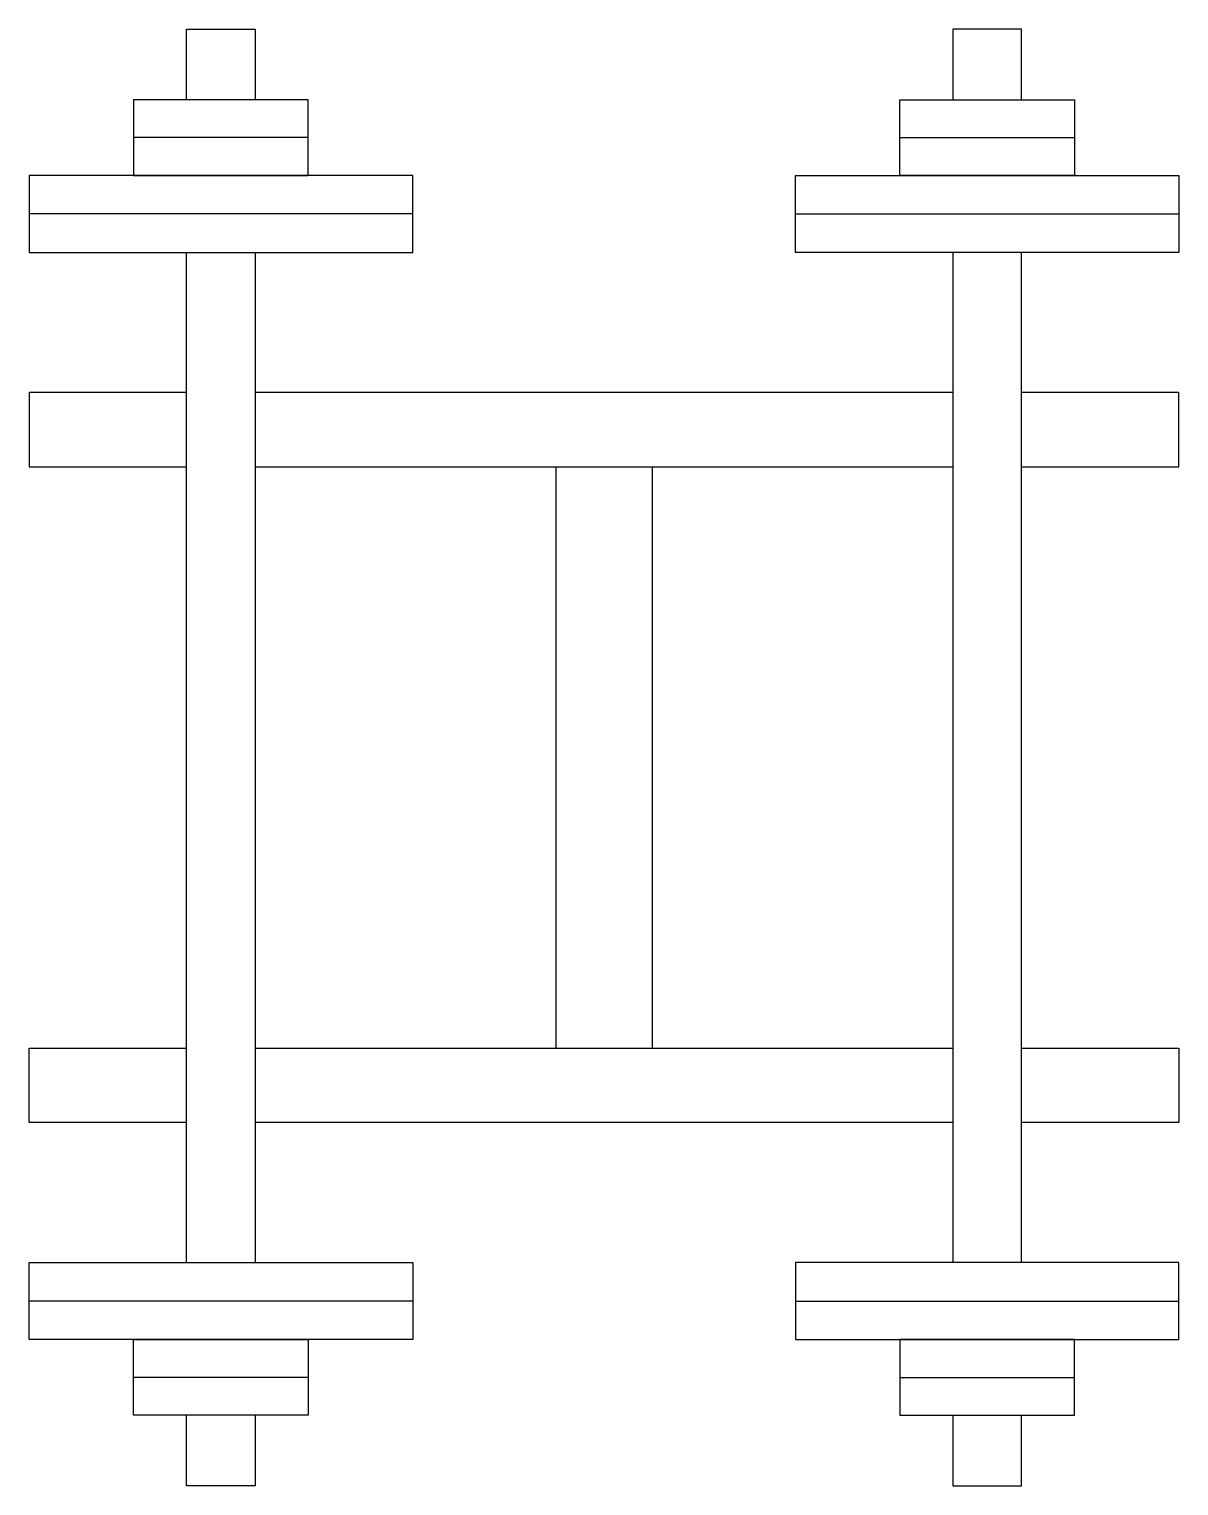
# Model space of a CAD drawing. Header units: millimetres. Extents: x 1385.732 to 1386.032, y 2689.225 to 2689.605.
import ezdxf

# ---------------------------------------------------------------- set-up
doc = ezdxf.new("R2010")
doc.units = ezdxf.units.MM
doc.header["$LTSCALE"] = 10
doc.layers.add('Equipam_fitness', color=1, linetype='Continuous')

msp = doc.modelspace()

# ---------------------------------------------------------------- linework, layer by layer
at = {"layer": 'Equipam_fitness'}
for p, q in [((1385.80498, 2689.57678), (1385.75941, 2689.57678)), ((1385.95921, 2689.57678), (1386.00478, 2689.57678)), ((1385.8322, 2689.55686), (1385.73219, 2689.55686)), ((1385.93199, 2689.55686), (1386.032, 2689.55686)), ((1385.8695, 2689.49087), (1385.8695, 2689.33926)), ((1385.89469, 2689.49087), (1385.89469, 2689.33926)), ((1385.8322, 2689.27328), (1385.73219, 2689.27328)), ((1385.93199, 2689.27328), (1386.032, 2689.27328)), ((1385.80498, 2689.25335), (1385.75941, 2689.25335)), ((1385.95921, 2689.25335), (1386.00478, 2689.25335))]:
    msp.add_line(p, q, dxfattribs=at)
for points in [[(1385.77322, 2689.58666), (1385.77322, 2689.60507), (1385.79116, 2689.60507), (1385.79116, 2689.58666)], [(1385.99096, 2689.58666), (1385.99096, 2689.60507), (1385.97302, 2689.60507), (1385.97302, 2689.58666)], [(1385.77322, 2689.28333), (1385.77322, 2689.5468)], [(1385.79116, 2689.5468), (1385.79116, 2689.28333)], [(1385.97302, 2689.5468), (1385.97302, 2689.28333)], [(1385.99096, 2689.28333), (1385.99096, 2689.5468)], [(1385.77322, 2689.5103), (1385.73219, 2689.5103), (1385.73219, 2689.49087), (1385.77322, 2689.49087)], [(1385.97302, 2689.5103), (1385.79116, 2689.5103)], [(1385.99096, 2689.49087), (1386.032, 2689.49087), (1386.032, 2689.5103), (1385.99096, 2689.5103)], [(1385.79116, 2689.49087), (1385.97302, 2689.49087)], [(1385.77322, 2689.31984), (1385.73219, 2689.31984), (1385.73219, 2689.33926), (1385.77322, 2689.33926)], [(1385.79116, 2689.33926), (1385.97302, 2689.33926)], [(1385.99096, 2689.33926), (1386.032, 2689.33926), (1386.032, 2689.31984), (1385.99096, 2689.31984)], [(1385.97302, 2689.31984), (1385.79116, 2689.31984)], [(1385.79116, 2689.24348), (1385.79116, 2689.22507), (1385.77322, 2689.22507), (1385.77322, 2689.24348)], [(1385.97302, 2689.24348), (1385.97302, 2689.22507), (1385.99096, 2689.22507), (1385.99096, 2689.24348)]]:
    msp.add_lwpolyline(points, dxfattribs=at)
for points in [[(1385.75941, 2689.58666), (1385.75941, 2689.56691), (1385.80498, 2689.56691), (1385.80498, 2689.58666)], [(1386.00478, 2689.58666), (1386.00478, 2689.56691), (1385.95921, 2689.56691), (1385.95921, 2689.58666)], [(1385.73219, 2689.56691), (1385.73219, 2689.5468), (1385.8322, 2689.5468), (1385.8322, 2689.56691)], [(1386.032, 2689.56691), (1386.032, 2689.5468), (1385.93199, 2689.5468), (1385.93199, 2689.56691)], [(1385.73219, 2689.26323), (1385.73219, 2689.28333), (1385.8322, 2689.28333), (1385.8322, 2689.26323)], [(1386.032, 2689.26323), (1386.032, 2689.28333), (1385.93199, 2689.28333), (1385.93199, 2689.26323)], [(1385.75941, 2689.24348), (1385.75941, 2689.26323), (1385.80498, 2689.26323), (1385.80498, 2689.24348)], [(1386.00478, 2689.24348), (1386.00478, 2689.26323), (1385.95921, 2689.26323), (1385.95921, 2689.24348)]]:
    msp.add_lwpolyline(points, close=True, dxfattribs=at)

doc.saveas('drawing.dxf')
